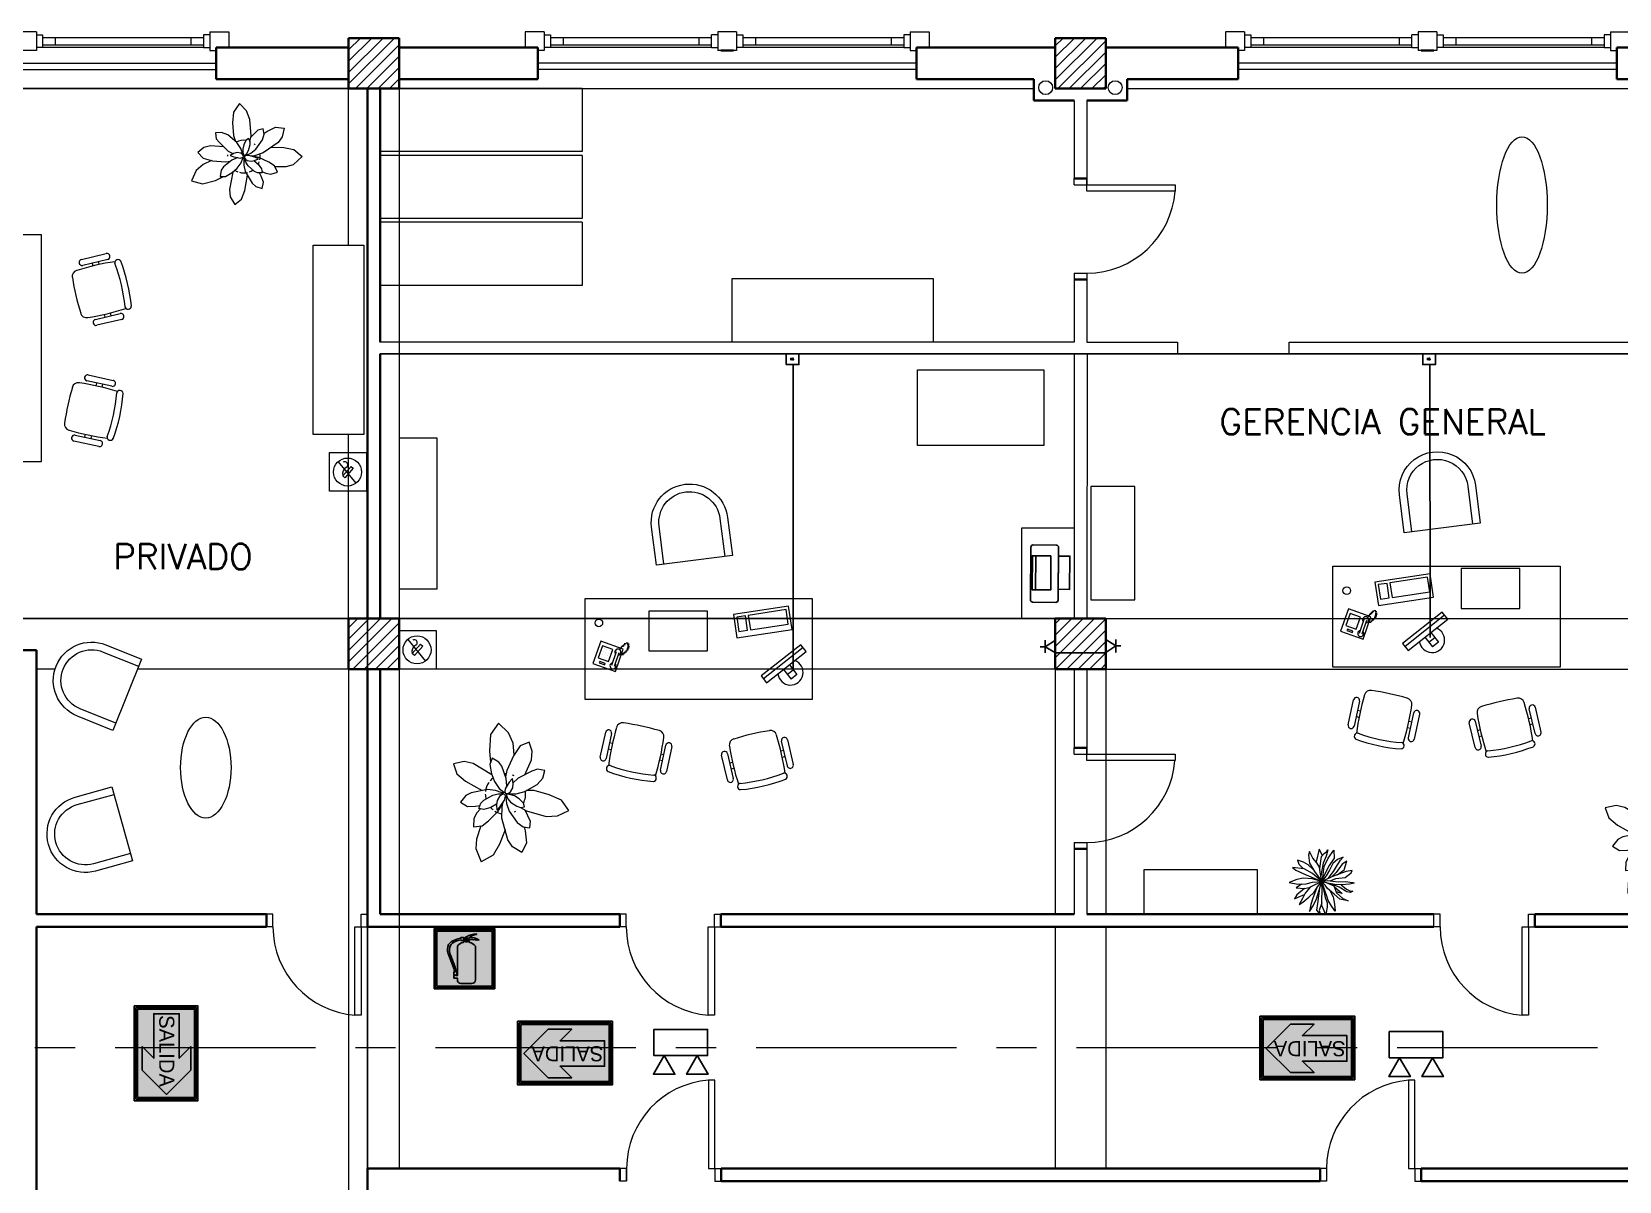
# Model space of a CAD drawing. Extents: x 1009 to 1343, y -172900 to 201.
# Drawn here: x 1323.75 to 1336.33, y 132.8 to 141.9 of the extents above; entities that cross this region are included whole.
import ezdxf

# ---------------------------------------------------------------- set-up
doc = ezdxf.new("R2010")
doc.units = 0
doc.header["$LTSCALE"] = 0.5
doc.linetypes.add('CENTER', pattern=[50.8, 31.75, -6.35, 6.35, -6.35])
doc.linetypes.add('TRAZOS2', pattern=[0.375, 0.25, -0.125])
doc.layers.get('0').update_dxf_attribs({"linetype": 'CONTINUOUS'})
for name, color, linetype in [('BRIGADAS', 8, 'TRAZOS2'), ('Cableado', 100, 'CONTINUOUS'), ('Electricidad', 50, 'CONTINUOUS'), ('GCI-LUZ DE EMERG.LUZ ESTROBOSCOPICA', 12, 'CONTINUOUS'), ('MARCO_FONDO_NEGRO', 7, 'CONTINUOUS'), ('SEÑAL_FONDO_FIGURAS', 254, 'CONTINUOUS'), ('SEÑAL_FONDO_NEGRO', 7, 'CONTINUOUS'), ('SEÑAL_FONDO_ROJO', 242, 'CONTINUOUS'), ('SEÑAL_FONDO_VERDE', 86, 'CONTINUOUS')]:
    doc.layers.add(name, color=color, linetype=linetype)
for name, color, linetype, lineweight in [('Carpintería', 55, 'CONTINUOUS', 20), ('Detalles .05', 243, 'CONTINUOUS', 5), ('Detalles 01', 8, 'CONTINUOUS', 9), ('Equipamiento fijo', 31, 'CONTINUOUS', 13), ('Equipamiento movil', 33, 'CONTINUOUS', 9), ('EQUIPO DE EMERGENCIA', 200, 'CONTINUOUS', 30), ('Muros corte', 7, 'CONTINUOUS', 40), ('Punta 02', 11, 'CONTINUOUS', 20), ('Sist. contra incendio', 1, 'CONTINUOUS', 18), ('Tratamiento pisos', 251, 'CONTINUOUS', 9), ('Vidrios', 147, 'CONTINUOUS', 13)]:
    doc.layers.add(name, color=color, linetype=linetype, lineweight=lineweight)
doc.styles.add('franklin gothic medium', font='framd.ttf')
doc.styles.add('Texto 2 mm', font='simplex.shx', dxfattribs={"height": 0.2})
doc.styles.add('Texto 5 mm', font='simplex.shx', dxfattribs={"height": 0.5})
pattern_1 = [(45, (95.013894, 13.64954), (-0.0449012806, 0.0449012806), [])]

# ---------------------------------------------------------------- blocks, each defined once
blk = doc.blocks.new('Silla 1')
at = {"layer": 'Equipamiento movil'}
for p, q in [((-0.113, 0.266), (0.03, 0.409)), ((0.064, 0.375), (-0.079, 0.232)), ((-0.025, 0.286), (-0.009, 0.269)), ((0.01, 0.321), (0.027, 0.305)), ((0.232, -0.079), (0.375, 0.064)), ((0.409, 0.03), (0.266, -0.113)), ((0.305, 0.027), (0.321, 0.01)), ((0.269, -0.009), (0.286, -0.025))]:
    blk.add_line(p, q, dxfattribs=at)
for centre, radius, start, end in [((1.406, -1.127), 1.988, 130.2245, 139.1817), ((0.047, 0.392), 0.0242, 315, 135), ((0.147, 0.396), 0.0255, 61.3631, 224.3749), ((-0.654, -0.654), 1.296, 37.1584, 52.8416), ((-0.651, -0.651), 1.342, 37.131, 52.869), ((-0.096, 0.249), 0.0242, 135, 315), ((-0.061, 0.139), 0.0505, 139.1817, 220.8183), ((0.396, 0.147), 0.0255, 225.6251, 28.6369), ((1.406, 1.406), 1.988, 220.8183, 229.1817), ((-1.127, 1.406), 1.988, 310.8183, 319.7755), ((0.392, 0.047), 0.0242, 315, 135), ((0.139, -0.061), 0.0505, 229.1817, 310.8183), ((0.249, -0.096), 0.0242, 135, 315)]:
    blk.add_arc(centre, radius, start, end, dxfattribs=at)
blk = doc.blocks.new('Plant1')
for p, q in [((2.94, 14.02), (1.24, 11.02)), ((5.75, 15.65), (2.94, 14.02)), ((6.8, 12.64), (5.75, 15.65)), ((6.67, 9.74), (6.8, 12.64)), ((-4.94, 10.5), (-5.47, 8.7)), ((-5.47, 8.7), (-5.1, 7.19)), ((-3.11, 9.8), (-4.94, 10.5)), ((-1.65, 8.27), (-3.11, 9.8)), ((-0.15, 4.91), (-1.65, 8.27)), ((1.24, 11.02), (-0.18, 7.33)), ((4.8, 4.93), (6.67, 9.74)), ((-10.15, 7.82), (-12.56, 7.25)), ((-12.56, 7.25), (-11.81, 4.91)), ((-11.81, 4.91), (-9.42, 2.94)), ((-8.01, 7.41), (-10.15, 7.82)), ((-4.41, 5.37), (-8.01, 7.41)), ((-5.1, 7.19), (-3.73, 3.58)), ((-0.18, 7.33), (-0.36, 5.38)), ((0.25, 2.69), (-0.15, 4.91)), ((2.74, 4.3), (1.6, 3.31)), ((3.75, 4.5), (2.74, 4.3)), ((3.75, 3.45), (4.8, 4.93)), ((3.75, 3.44), (3.75, 4.5)), ((7.53, 5.66), (4.58, 4.62)), ((9.19, 5.31), (7.53, 5.66)), ((8.7, 3.64), (9.19, 5.31)), ((8.78, 3.92), (9.84, 4.12)), ((9.84, 4.12), (12.89, 4.12)), ((12.89, 4.12), (15.19, 2.69)), ((-15.39, 2.27), (-18.09, -0.04)), ((-12.63, 3.17), (-15.39, 2.27)), ((-9.66, 3.14), (-12.63, 3.17)), ((-9.42, 2.94), (-5.88, 0.9)), ((-3.93, 0.56), (-7.13, -0.21)), ((-5.88, 0.9), (-4.34, 0.46)), ((-2.06, 0.5), (-3.93, 0.56)), ((-2.48, 2.2), (-3.75, 2.12)), ((-3.75, 2.12), (-2.91, 1.21)), ((-3.73, 3.58), (-2.59, 2.19)), ((-2.91, 1.21), (-1.29, 0)), ((-1.34, 2), (-2.48, 2.2)), ((-1.9, 0.46), (-2.06, 0.5)), ((-0.39, 1.34), (-1.34, 2)), ((-0.56, -0.12), (-0.19, 0)), ((-0.12, 0.81), (-0.39, 1.34)), ((-0.19, 0), (-0.12, 0.06)), ((-0.06, 0.25), (-0.12, 0.81)), ((-0.12, 0.06), (-0.06, 0.25)), ((-0.11, 0.67), (0.06, 0.81)), ((0.06, 0.81), (0.25, 2.69)), ((0.31, 1.31), (0.12, 0.38)), ((0.12, 0.38), (0.19, 0.25)), ((0.19, 0.25), (0.38, 0.19)), ((0.73, 2.26), (0.31, 1.31)), ((0.38, 0.19), (1.25, 0.44)), ((0.47, 0.22), (0.69, 0)), ((0.69, 0), (2.44, 0)), ((1.6, 3.31), (0.73, 2.26)), ((1.25, 0.44), (2.18, 1.1)), ((2.18, 1.1), (3.4, 2.61)), ((2.44, 0), (4.43, 0.51)), ((3.4, 2.61), (3.75, 3.44)), ((4.43, 0.51), (7.5, 2.24)), ((7.5, 2.24), (8.7, 3.64)), ((13.53, 0.5), (11.66, -0.54)), ((15.19, 2.69), (13.53, 0.5)), ((-18.09, -0.04), (-15.37, -2.32)), ((-15.37, -2.32), (-11.22, -3.04)), ((-11.22, -3.04), (-8.38, -3)), ((-8.2, -0.91), (-9.38, -2.5)), ((-9.38, -2.5), (-7.87, -3.25)), ((-5.18, -2.97), (-8.45, -7.47)), ((-7.13, -0.21), (-8.2, -0.91)), ((-7.87, -3.25), (-5.44, -3.05)), ((-5.44, -3.05), (-3.38, -2.45)), ((-3.38, -2.45), (-1.56, -1.44)), ((-1.56, -1.44), (-0.5, -0.38)), ((-1.12, -2.44), (-1.55, -4.42)), ((-1.29, 0), (-0.56, -0.12)), ((-0.38, -0.81), (-1.12, -2.44)), ((-0.31, -0.5), (-0.59, -0.46)), ((-0.5, -0.38), (-0.5, -0.12)), ((0.06, -0.62), (-0.38, -0.81)), ((-0.26, -0.76), (-0.31, -0.5)), ((-0.19, -1.81), (-0.07, -0.68)), ((0.01, -3.25), (-0.19, -1.81)), ((0.12, -0.12), (0, -0.44)), ((0, -0.44), (0.12, -1)), ((1.03, -5.66), (0.01, -3.25)), ((0.56, -0.06), (0.12, -0.12)), ((0.12, -1), (0.45, -1.59)), ((0.45, -1.59), (1.43, -2.3)), ((1.53, -0.38), (0.56, -0.06)), ((1.43, -2.3), (2.56, -2.56)), ((3.06, -1.61), (1.53, -0.38)), ((3.19, -1.19), (2.01, -0.77)), ((2.38, -1), (2.23, -0.95)), ((2.32, -2.51), (3.05, -4.05)), ((4.2, -2.28), (2.38, -1)), ((2.56, -2.56), (3.88, -2.56)), ((3.88, -2.56), (3.06, -1.61)), ((6, -1.48), (3.19, -1.19)), ((6.42, -4.94), (4.2, -2.28)), ((11.66, -0.54), (6, -1.48)), ((9.02, -0.98), (12.56, -2.76)), ((12.56, -2.76), (15.17, -4.6)), ((-8.45, -7.47), (-9.18, -9.67)), ((-4.21, -9.77), (-1.41, -5.8)), ((-1.55, -4.42), (-1.12, -8.67)), ((1.72, -6.45), (1.03, -5.66)), ((3.06, -7.12), (1.72, -6.45)), ((2.25, -9.87), (2.39, -7.87)), ((2.39, -7.87), (2.32, -6.75)), ((3.05, -4.05), (3.43, -5.82)), ((3.43, -5.82), (3.06, -7.12)), ((3.19, -6.68), (4.04, -7.69)), ((4.04, -7.69), (5.41, -8.56)), ((7.5, -6.71), (6.42, -4.94)), ((7.5, -8.88), (7.5, -6.71)), ((7.5, -6.98), (10.72, -8.45)), ((13.06, -8.78), (16.61, -7.77)), ((15.17, -4.6), (16.61, -7.77)), ((-9.18, -9.67), (-8.88, -12.44)), ((-8.88, -12.44), (-6.25, -11.82)), ((-6.25, -11.82), (-4.21, -9.77)), ((-1.12, -8.67), (-0.57, -10.07)), ((-0.57, -10.07), (1, -11.56)), ((1, -11.56), (2.25, -9.87)), ((5.41, -8.56), (7.5, -8.88)), ((10.72, -8.45), (13.06, -8.78))]:
    blk.add_line(p, q)
for start, end in [(57.1582, 93.2041), (172.4345, 176.9296), (149.2581, 153.7532), (21.2653, 25.7604), (212.1423, 223.5771), (229.8179, 257.6637), (306.6551, 316.418), (323.0282, 344.4965), (265.2848, 278.7499)]:
    blk.add_arc((0, 0), 5.12, start, end)
blk = doc.blocks.new('Silla 2')
for p, q in [((15, 15), (0, 15)), ((0, 15), (0, -15)), ((15, 12), (0, 12)), ((0, -12), (15, -12)), ((0, -15), (15, -15))]:
    blk.add_line(p, q)
for radius in [15, 12]:
    blk.add_arc((15, 0), radius, 270, 90)
blk = doc.blocks.new('Treei')
for p, q in [((0.22, 5.68), (0.34, 5.97)), ((0.34, 5.97), (0.52, 5.11)), ((-3.94, 3.46), (-4.45, 3.93)), ((-4.45, 3.93), (-4.03, 2.89)), ((-3.05, 2.89), (-3.94, 3.46)), ((-2.15, 4.1), (-3.71, 4.62)), ((-3.71, 4.62), (-3.16, 3.73)), ((-3.16, 3.73), (-1.67, 2.62)), ((-1.21, 2.79), (-2.15, 4.1)), ((-1.6, 5.41), (-2.01, 5.58)), ((-2.01, 5.58), (-1.8, 4.47)), ((-1.8, 4.47), (-1.02, 2.25)), ((-0.75, 4.27), (-1.6, 5.41)), ((-0.56, 2.57), (-0.75, 4.27)), ((-0.17, 1), (0.06, 3.09)), ((0.01, 4.32), (0.22, 5.68)), ((0.06, 3.09), (0.01, 4.32)), ((1.05, 3.19), (0.44, 1.74)), ((0.52, 5.11), (0.61, 3.71)), ((0.61, 3.71), (0.57, 2.38)), ((0.61, 3.58), (1.42, 4.57)), ((0.96, 2.25), (2.2, 3.73)), ((1.92, 4.62), (1.05, 3.19)), ((1.42, 4.57), (1.81, 5.28)), ((1.81, 5.28), (1.78, 5.7)), ((1.78, 5.7), (2.06, 5.28)), ((2.06, 5.28), (1.92, 4.62)), ((2.2, 3.73), (1.92, 2.62)), ((2.11, 2.72), (3.12, 3.85)), ((3.3, 3.31), (2.36, 2.28)), ((3.12, 3.85), (3.58, 4.84)), ((3.58, 4.84), (3.3, 3.31)), ((-4.76, 0.09), (-5.92, -0.48)), ((-5.51, 0.92), (-5.8, 1.09)), ((-5.8, 1.09), (-4.68, 0.77)), ((-5.76, 2.23), (-4.31, 2.25)), ((-4.26, 1.14), (-5.76, 2.23)), ((-5.12, 0.4), (-5.51, 0.92)), ((-4.61, -0.04), (-5.12, 0.4)), ((-4.68, 0.77), (-3.34, 0.26)), ((-4.31, 2.25), (-2.93, 1.32)), ((-2.77, 0.45), (-4.26, 1.14)), ((-4.03, 2.89), (-3.28, 2.03)), ((-3.34, 0.26), (-1.78, -0.09)), ((-3.28, 2.03), (-2.08, 1.39)), ((-1.83, 2.15), (-3.05, 2.89)), ((-2.93, 1.32), (-0.51, 0.11)), ((-0.77, 0.18), (-2.77, 0.45)), ((-2.08, 1.39), (-1.04, 0.82)), ((-0.51, 1.14), (-1.83, 2.15)), ((-1.67, 2.62), (-0.88, 1.91)), ((-1.04, 0.82), (0.03, -0.03)), ((-1.02, 2.25), (0.03, -0.03)), ((0.03, -0.03), (-0.77, 0.18)), ((-0.11, 1.56), (-0.56, 2.57)), ((0.03, -0.03), (-0.17, 1)), ((0.03, -0.03), (0.2, 0.77)), ((2.04, 0.65), (0.03, -0.03)), ((0.7, 0.63), (0.03, -0.03)), ((0.03, -0.03), (2.96, 0.63)), ((1.85, 0.03), (0.03, -0.03)), ((0.2, 0.77), (0.8, 2.18)), ((0.57, 2.38), (0.31, 1.05)), ((1.28, 1.02), (0.7, 0.63)), ((0.8, 2.18), (2.11, 2.72)), ((1.99, 1.81), (1.28, 1.02)), ((1.69, 1.48), (2.82, 2.08)), ((3.28, 0.01), (1.85, 0.03)), ((2.36, 2.28), (1.99, 1.81)), ((2.73, 0.9), (2.04, 0.65)), ((3.51, 1.17), (2.73, 0.9)), ((2.82, 2.08), (4.22, 2.33)), ((2.96, 0.63), (3.97, 1)), ((4.41, -0.01), (3.28, 0.01)), ((4.64, 1.81), (3.51, 1.17)), ((3.97, 1), (4.77, 0.95)), ((4.22, 2.33), (5.46, 2.47)), ((5.39, 0.4), (4.41, -0.01)), ((5.46, 2.47), (4.64, 1.81)), ((4.77, 0.95), (5.72, 0.8)), ((6.02, 0.65), (5.39, 0.4)), ((5.72, 0.8), (6.02, 0.65)), ((-5.92, -0.48), (-3.64, -1.03)), ((-4.26, -1.67), (-5.51, -2.28)), ((-5.51, -2.28), (-4.86, -2.48)), ((-4.86, -2.48), (-3.37, -2.31)), ((-2.36, -0.36), (-4.61, -0.04)), ((-3.44, -0.9), (-4.26, -1.67)), ((-3.05, -2.53), (-3.55, -3.37)), ((-2.65, -0.43), (-3.44, -0.9)), ((-3.37, -2.31), (-1.83, -1.37)), ((-2.28, -1.64), (-3.05, -2.53)), ((-1.34, -0.24), (-2.65, -0.43)), ((-1.46, -1.72), (-2.33, -3.24)), ((-1.83, -1.37), (0.03, -0.03)), ((-1.78, -0.09), (-0.95, -0.18)), ((0.03, -0.03), (-1.46, -1.72)), ((-1.39, -3.32), (0.03, -0.03)), ((0.03, -0.03), (-1.34, -0.24)), ((-0.47, -1.76), (-0.63, -3.46)), ((0.03, -0.03), (-0.47, -1.76)), ((0.11, -1.72), (0.03, -0.03)), ((0.03, -0.03), (1.07, -2.16)), ((1, -0.83), (0.03, -0.03)), ((3.21, -0.98), (0.03, -0.03)), ((0.45, -2.92), (0.11, -1.72)), ((0.5, -4.43), (0.45, -2.92)), ((1.97, -1.44), (1, -0.83)), ((1.3, -3.19), (1.03, -2.11)), ((1.07, -2.16), (2.15, -3.07)), ((4.06, -0.75), (1.24, -0.39)), ((1.31, -1.02), (3.1, -1.64)), ((2.93, -2.41), (1.97, -1.44)), ((3.85, -3.54), (2.93, -2.41)), ((3.1, -1.64), (4.24, -2.04)), ((4.47, -1.62), (3.21, -0.98)), ((3.92, 0), (5.37, -0.51)), ((5.3, -0.93), (4.06, -0.75)), ((4.24, -2.04), (5.56, -2.28)), ((5.56, -2.28), (4.47, -1.62)), ((6.02, -0.34), (5.3, -0.93)), ((5.37, -0.51), (6.02, -0.34)), ((-3.55, -3.37), (-3.92, -4.48)), ((-3.92, -4.48), (-3.16, -4.25)), ((-3.16, -4.25), (-2.38, -3.46)), ((-2.33, -3.24), (-2.56, -5.44)), ((-2.56, -5.44), (-2.06, -4.77)), ((-2.06, -4.77), (-1.39, -3.32)), ((-0.63, -3.46), (-0.35, -4.6)), ((-0.35, -4.6), (0.2, -6.03)), ((0.2, -6.03), (0.5, -4.43)), ((0.5, -3.74), (1.19, -4.72)), ((1.19, -4.72), (1.28, -3.19)), ((1.28, -3.19), (2.47, -4.62)), ((2.15, -3.07), (3.12, -3.59)), ((2.93, -4.4), (2.43, -3.22)), ((2.47, -4.62), (3.23, -5.02)), ((3.23, -5.02), (2.93, -4.4)), ((3.12, -3.59), (4.27, -4.18)), ((4.27, -4.18), (3.85, -3.54))]:
    blk.add_line(p, q)
blk = doc.blocks.new('TELEFONO')
at = {"layer": 'Detalles .05'}
for p, q in [((0.139, 0.134), (-0.098, 0.134)), ((-0.098, 0.134), (-0.098, -0.099)), ((-0.071, 0.089), (-0.071, -0.055)), ((-0.043, 0.089), (-0.043, -0.055)), ((0.108, 0.063), (0, 0.063)), ((0, 0.063), (0, -0.063)), ((0.081, 0.108), (0.023, 0.108)), ((0.023, 0.108), (0.023, 0.094)), ((0.023, 0.094), (0.081, 0.094)), ((0.027, 0.041), (0.027, 0.041)), ((0.027, 0.014), (0.027, 0.014)), ((0.054, 0.041), (0.054, 0.041)), ((0.054, 0.014), (0.054, 0.014)), ((0.081, 0.094), (0.081, 0.108)), ((0.081, 0.041), (0.081, 0.041)), ((0.081, 0.014), (0.081, 0.014)), ((0.108, -0.063), (0.108, 0.063)), ((0.139, -0.099), (0.139, 0.134)), ((-0.129, -0.104), (-0.147, -0.11)), ((-0.129, -0.116), (-0.147, -0.121)), ((-0.129, -0.127), (-0.147, -0.133)), ((-0.129, -0.139), (-0.147, -0.145)), ((-0.124, -0.093), (-0.141, -0.098)), ((-0.124, -0.15), (-0.141, -0.156)), ((-0.118, -0.081), (-0.135, -0.087)), ((-0.112, -0.07), (-0.129, -0.075)), ((-0.106, -0.058), (-0.124, -0.064)), ((-0.101, -0.047), (-0.118, -0.052)), ((-0.089, -0.156), (-0.106, -0.162)), ((-0.083, -0.145), (-0.101, -0.15)), ((-0.098, -0.099), (0.139, -0.099)), ((-0.078, -0.133), (-0.095, -0.139)), ((-0.072, -0.121), (-0.089, -0.127)), ((-0.067, -0.083), (-0.078, -0.116)), ((0, -0.063), (0.108, -0.063)), ((0.027, -0.013), (0.027, -0.013)), ((0.027, -0.04), (0.027, -0.04)), ((0.054, -0.013), (0.054, -0.013)), ((0.054, -0.04), (0.054, -0.04)), ((0.081, -0.013), (0.081, -0.013)), ((0.081, -0.04), (0.081, -0.04)), ((-0.118, -0.162), (-0.135, -0.168)), ((-0.104, -0.17), (-0.122, -0.176))]:
    blk.add_line(p, q, dxfattribs=at)
for centre, start, end in [((-0.057, 0.089), 298.4915, 241.5085), ((-0.057, -0.055), 118.4915, 61.5085)]:
    blk.add_arc(centre, 0.0302, start, end, dxfattribs=at)
blk = doc.blocks.new('RECTANG')
for p, q in [((1, 1), (0, 1)), ((0, 1), (0, 0)), ((1, 0), (1, 1)), ((0, 0), (1, 0))]:
    blk.add_line(p, q)
blk = doc.blocks.new('KEYBOARD', base_point=(60, 294))
for p, xscale, yscale, zscale in [((60, 294), 19, 8, 19), ((61, 295), 13, 5, 13), ((75, 295), 3, 5, 3)]:
    blk.add_blockref('RECTANG', p, dxfattribs=dict(xscale=xscale, yscale=yscale, zscale=zscale))
blk = doc.blocks.new('A$C4F586106')
at = {"layer": 'SEÑAL_FONDO_FIGURAS'}
h = blk.add_hatch(color=256, dxfattribs=at)
h.paths.add_polyline_path([(1.092, 0.238), (0.029, 0.238), (0.029, 1.85), (1.092, 1.85)])
h.paths.add_polyline_path([(1.063, 1.821), (0.058, 1.821), (0.058, 0.267), (1.063, 0.267)], flags=16)
h.paths.add_polyline_path([(0.807, 1.55), (0.807, 0.438), (0.287, 0.438), (0.287, 1.55)], flags=8)
blk.add_hatch(color=256, dxfattribs=at).paths.add_polyline_path([(0.553, 1.768), (0.126, 1.339), (0.126, 0.925), (0.327, 1.132), (0.327, 0.349), (0.553, 0.349), (0.778, 0.349), (0.778, 1.132), (0.979, 0.925), (0.979, 1.339)])
at = {"layer": 'SEÑAL_FONDO_VERDE'}
h = blk.add_hatch(color=256, dxfattribs=at)
h.paths.add_polyline_path([(0.058, 0.267), (0.058, 1.821), (1.063, 1.821), (1.063, 0.267)])
h.paths.add_polyline_path([(0.327, 0.349), (0.553, 0.349), (0.778, 0.349), (0.778, 1.132), (0.979, 0.925), (0.979, 1.339), (0.553, 1.768), (0.126, 1.339), (0.126, 0.925), (0.327, 1.132)], flags=16)
at = {"layer": 'MARCO_FONDO_NEGRO'}
blk.add_lwpolyline([(1.121, 1.879), (1.121, 0.209), (0, 0.209), (0, 1.879)], close=True, dxfattribs=at)
at = {"layer": 'SEÑAL_FONDO_FIGURAS'}
blk.add_lwpolyline([(1.092, 1.85), (0.029, 1.85), (0.029, 0.238), (1.092, 0.238)], close=True, dxfattribs=at)
at = {"layer": 'SEÑAL_FONDO_NEGRO'}
blk.add_lwpolyline([(1.063, 1.821), (1.063, 0.267), (0.058, 0.267), (0.058, 1.821)], close=True, dxfattribs=at)
at = {"layer": 'SEÑAL_FONDO_VERDE'}
for points in [[(1.063, 1.821), (1.063, 0.267), (0.058, 0.267), (0.058, 1.821)], [(0.553, 0.349), (0.778, 0.349), (0.778, 1.132), (0.979, 0.925), (0.979, 1.339), (0.553, 1.768), (0.126, 1.339), (0.126, 0.925), (0.327, 1.132), (0.327, 0.349)], [(0.553, 0.349), (0.778, 0.349), (0.778, 1.132), (0.979, 0.925), (0.979, 1.339), (0.553, 1.768), (0.126, 1.339), (0.126, 0.925), (0.327, 1.132), (0.327, 0.349)]]:
    blk.add_lwpolyline(points, close=True, dxfattribs=at)
at = {"layer": 'SEÑAL_FONDO_VERDE', "style": 'franklin gothic medium'}
blk.add_text('SALIDA', height=0.2658, rotation=90, dxfattribs=at).set_placement((0.681, 0.372))
blk = doc.blocks.new('A$C04752EFD')
at = {"layer": 'GCI-LUZ DE EMERG.LUZ ESTROBOSCOPICA', "color": 1}
blk.add_lwpolyline([(-0.177, -0.173), (-0.177, 0), (0.177, 0), (0.177, -0.173)], close=True, dxfattribs=at)
at = {"layer": 'GCI-LUZ DE EMERG.LUZ ESTROBOSCOPICA'}
for points in [[(0.177, -0.173), (-0.177, -0.173), (-0.177, 0), (0.177, 0)], [(-0.109, -0.173), (-0.038, -0.297), (-0.18, -0.297)], [(0.109, -0.173), (0.038, -0.297), (0.18, -0.297)]]:
    blk.add_lwpolyline(points, close=True, dxfattribs=at)
blk = doc.blocks.new('A$C6C4A3897')
at = {"layer": 'SEÑAL_FONDO_FIGURAS'}
h = blk.add_hatch(color=256, dxfattribs=at)
h.paths.add_polyline_path([(2.147, -0.043), (0.043, -0.043), (0.043, -2.139), (2.147, -2.139)])
h.paths.add_polyline_path([(2.093, -2.085), (0.097, -2.085), (0.097, -0.097), (2.093, -0.097)], flags=16)
h.paths.add_polyline_path([(1.494, -1.856, -0.414214), (1.364, -1.986), (0.969, -1.986, -0.414214), (0.839, -1.856), (0.839, -1.789), (0.708, -1.789), (0.708, -1.699), (0.74, -1.699), (0.74, -1.664), (0.711, -1.664), (0.711, -1.576), (0.743, -1.576, 0.083884), (0.693, -1.404), (0.5, -0.898, -0.214308), (0.523, -0.578, -0.167733), (0.738, -0.417, -0.097156), (0.97, -0.351), (0.97, -0.321), (1.058, -0.321), (1.058, -0.351), (1.087, -0.351, -0.303754), (1.167, -0.298, -0.115313), (1.528, -0.185), (1.53, -0.211, 0.177163), (1.266, -0.329, -0.189272), (1.622, -0.41), (1.592, -0.419, 0.309273), (1.561, -0.409), (1.517, -0.422, 0.291679), (1.46, -0.396), (1.418, -0.408, 0.202341), (1.342, -0.393), (1.3, -0.404, 0.390383), (1.254, -0.384, -0.914616), (1.082, -0.399), (1.058, -0.399), (1.058, -0.429), (0.97, -0.429), (0.97, -0.404, 0.074097), (0.777, -0.461, 0.17086), (0.577, -0.631, 0.207162), (0.599, -0.983), (0.763, -1.4, -0.083589), (0.794, -1.576), (0.817, -1.576), (0.817, -1.664), (0.792, -1.664), (0.792, -1.699), (0.839, -1.699), (0.839, -0.631, -0.204768), (1.051, -0.505, 0.117351), (1.082, -0.431, 0.582578), (1.251, -0.433, 0.113638), (1.282, -0.505, -0.204768), (1.494, -0.631)], flags=0)
h.paths.add_polyline_path([(1.184, -0.438), (1.167, -0.358), (1.151, -0.438, -6.735071)], flags=0)
at = {"layer": 'SEÑAL_FONDO_ROJO'}
h = blk.add_hatch(color=256, dxfattribs=at)
h.paths.add_polyline_path([(2.093, -0.097), (0.097, -0.097), (0.097, -2.085), (2.093, -2.085)])
h.paths.add_polyline_path([(1.494, -1.856, -0.414214), (1.364, -1.986), (0.969, -1.986, -0.414214), (0.839, -1.856), (0.839, -1.789), (0.708, -1.789), (0.708, -1.699), (0.74, -1.699), (0.74, -1.664), (0.711, -1.664), (0.711, -1.576), (0.743, -1.576, 0.083884), (0.693, -1.404), (0.5, -0.898, -0.214308), (0.523, -0.578, -0.167733), (0.738, -0.417, -0.097156), (0.97, -0.351), (0.97, -0.321), (1.058, -0.321), (1.058, -0.351), (1.087, -0.351, -0.303754), (1.167, -0.298, -0.115313), (1.528, -0.185), (1.53, -0.211, 0.177163), (1.266, -0.329, -0.189272), (1.622, -0.41), (1.592, -0.419, 0.309273), (1.561, -0.409), (1.517, -0.422, 0.291679), (1.46, -0.396), (1.418, -0.408, 0.202341), (1.342, -0.393), (1.3, -0.404, 0.390383), (1.254, -0.384, -0.914616), (1.082, -0.399), (1.058, -0.399), (1.058, -0.429), (0.97, -0.429), (0.97, -0.404, 0.074097), (0.777, -0.461, 0.17086), (0.577, -0.631, 0.207162), (0.599, -0.983), (0.763, -1.4, -0.083589), (0.794, -1.576), (0.817, -1.576), (0.817, -1.664), (0.792, -1.664), (0.792, -1.699), (0.839, -1.699), (0.839, -0.631, -0.204768), (1.051, -0.505, 0.117351), (1.082, -0.431, 0.582578), (1.251, -0.433, 0.113638), (1.282, -0.505, -0.204768), (1.494, -0.631)], flags=16)
h.paths.add_polyline_path([(1.184, -0.438), (1.167, -0.358), (1.151, -0.438, -6.735071)], flags=0)
at = {"layer": 'MARCO_FONDO_NEGRO'}
for p, q in [((2.191, 0), (0, 0)), ((0, 0), (0, -2.182)), ((2.191, -2.182), (2.191, 0)), ((0, -2.182), (2.191, -2.182))]:
    blk.add_line(p, q, dxfattribs=at)
at = {"layer": 'SEÑAL_FONDO_FIGURAS'}
for points in [[(0.043, -2.139), (2.147, -2.139), (2.147, -0.043), (0.043, -0.043)], [(0.097, -2.085), (0.097, -0.097), (2.093, -0.097), (2.093, -2.085)]]:
    blk.add_lwpolyline(points, close=True, dxfattribs=at)
for points in [[(1.082, -0.431, -0.117351), (1.051, -0.505, 0.204768), (0.839, -0.631), (0.839, -1.699), (0.792, -1.699), (0.792, -1.664), (0.817, -1.664), (0.817, -1.576), (0.794, -1.576, 0.083589), (0.763, -1.4), (0.599, -0.983, -0.207162), (0.577, -0.631, -0.17086), (0.777, -0.461, -0.074097), (0.97, -0.404), (0.97, -0.429), (1.058, -0.429), (1.058, -0.399), (1.082, -0.399, 0.914616), (1.254, -0.384, -0.390383), (1.3, -0.404), (1.342, -0.393, -0.202341), (1.418, -0.408), (1.46, -0.396, -0.291679), (1.517, -0.422), (1.561, -0.409, -0.309273), (1.592, -0.419), (1.622, -0.41, 0.189272), (1.266, -0.329, -0.177163), (1.53, -0.211), (1.528, -0.185, 0.115313), (1.167, -0.298, 0.303754), (1.087, -0.351), (1.058, -0.351), (1.058, -0.321), (0.97, -0.321), (0.97, -0.351, 0.097156), (0.738, -0.417, 0.167733), (0.523, -0.578, 0.214308), (0.5, -0.898), (0.693, -1.404, -0.083884), (0.743, -1.576), (0.711, -1.576), (0.711, -1.664), (0.74, -1.664), (0.74, -1.699), (0.708, -1.699), (0.708, -1.789), (0.839, -1.789), (0.839, -1.856, 0.414214), (0.969, -1.986), (1.364, -1.986, 0.414214), (1.494, -1.856), (1.494, -0.631, 0.204768), (1.282, -0.505, -0.113638), (1.251, -0.433, -0.582578)], [(1.167, -0.358), (1.184, -0.438, 6.735071), (1.151, -0.438)]]:
    blk.add_lwpolyline(points, format="xyb", close=True, dxfattribs=at)

msp = doc.modelspace()

# ---------------------------------------------------------------- hatches: boundary and pattern name
at = {"layer": 'Detalles 01'}
h = msp.add_hatch(dxfattribs=at)
h.set_pattern_fill('ANSI31,_O', color=256, scale=0.02)
h.set_pattern_definition(pattern_1)
h.paths.add_polyline_path([(1326.66, 141.855), (1326.26, 141.855), (1326.26, 141.455), (1326.66, 141.455)])
h = msp.add_hatch(dxfattribs=at)
h.set_pattern_fill('ANSI31,_O', color=256, scale=0.02)
h.set_pattern_definition(pattern_1)
h.paths.add_polyline_path([(1332.26, 141.855), (1331.86, 141.855), (1331.86, 141.455), (1332.26, 141.455)])
h = msp.add_hatch(dxfattribs=at)
h.set_pattern_fill('ANSI31,_O', color=256, scale=0.02)
h.set_pattern_definition(pattern_1)
h.paths.add_polyline_path([(1326.66, 137.255), (1326.26, 137.255), (1326.26, 136.855), (1326.66, 136.855)])
h = msp.add_hatch(dxfattribs=at)
h.set_pattern_fill('ANSI31,_O', color=256, scale=0.02)
h.set_pattern_definition(pattern_1)
h.paths.add_polyline_path([(1332.26, 137.255), (1331.86, 137.255), (1331.86, 136.855), (1332.26, 136.855)])

# ---------------------------------------------------------------- linework, layer by layer
at = {"layer": 'Cableado'}
for p, q in [((1326.51, 137.255), (1326.51, 139.352)), ((1326.51, 139.352), (1335.703, 139.352)), ((1335.703, 139.352), (1337.624, 139.352)), ((1329.784, 136.849), (1329.784, 139.268)), ((1334.831, 137.106), (1334.828, 139.268)), ((1321.16, 137.255), (1326.51, 137.255))]:
    msp.add_line(p, q, dxfattribs=at)
for points in [[(1329.728, 139.352), (1329.828, 139.352), (1329.828, 139.268), (1329.728, 139.268)], [(1334.773, 139.352), (1334.873, 139.352), (1334.873, 139.268), (1334.773, 139.268)], [(1331.707, 137.753), (1331.704, 137.483), (1331.676, 137.483), (1331.679, 137.753)], [(1331.826, 137.752), (1331.824, 137.482), (1331.704, 137.483), (1331.707, 137.753)], [(1331.885, 137.75), (1331.883, 137.487), (1331.974, 137.486), (1331.976, 137.75)]]:
    msp.add_lwpolyline(points, close=True, dxfattribs=at)
msp.add_lwpolyline([(1331.886, 137.818), (1331.882, 137.401, -0.414214), (1331.864, 137.383), (1331.681, 137.385, -0.414214), (1331.663, 137.403), (1331.667, 137.82, -0.414214), (1331.685, 137.838), (1331.868, 137.837, -0.414214)], format="xyb", close=True, dxfattribs=at)
at = {"layer": 'Carpintería'}
for p, q in [((1323.785, 141.905), (1323.635, 141.905)), ((1323.785, 141.905), (1323.785, 141.755)), ((1323.785, 141.88), (1323.835, 141.88)), ((1323.835, 141.88), (1323.835, 141.78)), ((1323.835, 141.86), (1325.11, 141.86)), ((1323.835, 141.8), (1325.11, 141.8)), ((1323.935, 141.86), (1323.935, 141.8)), ((1325.01, 141.86), (1325.01, 141.8)), ((1325.11, 141.88), (1325.11, 141.78)), ((1325.16, 141.88), (1325.11, 141.88)), ((1325.16, 141.905), (1325.16, 141.755)), ((1325.16, 141.905), (1325.31, 141.905)), ((1325.31, 141.905), (1325.31, 141.78)), ((1327.81, 141.905), (1327.66, 141.905)), ((1327.66, 141.905), (1327.66, 141.78)), ((1327.81, 141.905), (1327.81, 141.755)), ((1327.81, 141.88), (1327.86, 141.88)), ((1327.86, 141.88), (1327.86, 141.78)), ((1327.86, 141.86), (1329.135, 141.86)), ((1327.86, 141.8), (1329.135, 141.8)), ((1327.96, 141.86), (1327.96, 141.8)), ((1329.035, 141.86), (1329.035, 141.8)), ((1329.185, 141.88), (1329.135, 141.88)), ((1329.135, 141.78), (1329.135, 141.88)), ((1329.335, 141.905), (1329.185, 141.905)), ((1329.185, 141.905), (1329.185, 141.755)), ((1329.335, 141.905), (1329.335, 141.755)), ((1329.335, 141.88), (1329.385, 141.88)), ((1329.385, 141.88), (1329.385, 141.78)), ((1329.385, 141.86), (1330.66, 141.86)), ((1329.385, 141.8), (1330.66, 141.8)), ((1329.485, 141.86), (1329.485, 141.8)), ((1330.56, 141.86), (1330.56, 141.8)), ((1330.66, 141.88), (1330.66, 141.78)), ((1330.71, 141.88), (1330.66, 141.88)), ((1330.71, 141.905), (1330.71, 141.755)), ((1330.71, 141.905), (1330.86, 141.905)), ((1330.86, 141.905), (1330.86, 141.78)), ((1333.36, 141.905), (1333.21, 141.905)), ((1333.21, 141.905), (1333.21, 141.78)), ((1333.36, 141.905), (1333.36, 141.755)), ((1333.36, 141.88), (1333.41, 141.88)), ((1333.41, 141.88), (1333.41, 141.78)), ((1333.41, 141.86), (1334.685, 141.86)), ((1333.41, 141.8), (1334.685, 141.8)), ((1333.51, 141.86), (1333.51, 141.8)), ((1334.585, 141.86), (1334.585, 141.8)), ((1334.735, 141.88), (1334.685, 141.88)), ((1334.685, 141.78), (1334.685, 141.88)), ((1334.885, 141.905), (1334.735, 141.905)), ((1334.735, 141.905), (1334.735, 141.755)), ((1334.885, 141.905), (1334.885, 141.755)), ((1334.885, 141.88), (1334.935, 141.88)), ((1334.935, 141.88), (1334.935, 141.78)), ((1334.935, 141.86), (1336.21, 141.86)), ((1334.935, 141.8), (1336.21, 141.8)), ((1335.035, 141.86), (1335.035, 141.8)), ((1336.11, 141.86), (1336.11, 141.8)), ((1336.21, 141.88), (1336.21, 141.78)), ((1336.26, 141.88), (1336.21, 141.88)), ((1336.26, 141.905), (1336.26, 141.755)), ((1336.26, 141.905), (1336.41, 141.905)), ((1323.785, 141.755), (1323.635, 141.755)), ((1323.835, 141.78), (1323.785, 141.78)), ((1325.11, 141.78), (1325.16, 141.78)), ((1325.16, 141.755), (1325.21, 141.755)), ((1327.81, 141.755), (1327.76, 141.755)), ((1327.86, 141.78), (1327.81, 141.78)), ((1329.135, 141.78), (1329.185, 141.78)), ((1329.21, 141.755), (1329.185, 141.755)), ((1329.335, 141.755), (1329.31, 141.755)), ((1329.385, 141.78), (1329.335, 141.78)), ((1330.66, 141.78), (1330.71, 141.78)), ((1330.71, 141.755), (1330.76, 141.755)), ((1333.36, 141.755), (1333.31, 141.755)), ((1333.41, 141.78), (1333.36, 141.78)), ((1334.685, 141.78), (1334.735, 141.78)), ((1334.76, 141.755), (1334.735, 141.755)), ((1334.885, 141.755), (1334.86, 141.755)), ((1334.935, 141.78), (1334.885, 141.78)), ((1336.21, 141.78), (1336.26, 141.78)), ((1336.26, 141.755), (1336.31, 141.755)), ((1332.01, 140.692), (1332.01, 140.742)), ((1332.01, 140.692), (1332.11, 140.692)), ((1332.11, 140.692), (1332.11, 140.742)), ((1332.11, 140.692), (1332.81, 140.692)), ((1332.11, 140.642), (1332.11, 140.692)), ((1332.81, 140.692), (1332.81, 140.642)), ((1332.81, 140.642), (1332.11, 140.642)), ((1332.01, 139.992), (1332.11, 139.992)), ((1332.01, 139.992), (1332.01, 139.942)), ((1332.11, 139.992), (1332.11, 139.942)), ((1332.01, 136.18), (1332.01, 136.23)), ((1332.01, 136.18), (1332.11, 136.18)), ((1332.11, 136.18), (1332.11, 136.23)), ((1332.11, 136.18), (1332.81, 136.18)), ((1332.11, 136.13), (1332.11, 136.18)), ((1332.81, 136.13), (1332.11, 136.13)), ((1332.81, 136.18), (1332.81, 136.13)), ((1332.01, 135.48), (1332.11, 135.48)), ((1332.01, 135.48), (1332.01, 135.43)), ((1332.11, 135.48), (1332.11, 135.43)), ((1325.66, 134.913), (1325.61, 134.913)), ((1325.66, 134.813), (1325.66, 134.913)), ((1326.36, 134.813), (1326.36, 134.913)), ((1326.36, 134.913), (1326.41, 134.913)), ((1328.46, 134.913), (1328.41, 134.913)), ((1328.46, 134.813), (1328.46, 134.913)), ((1329.16, 134.813), (1329.16, 134.913)), ((1329.16, 134.913), (1329.21, 134.913)), ((1334.91, 134.913), (1334.86, 134.913)), ((1334.86, 134.813), (1334.86, 134.913)), ((1334.91, 134.813), (1334.91, 134.913)), ((1335.61, 134.813), (1335.61, 134.913)), ((1335.61, 134.913), (1335.66, 134.913)), ((1325.66, 134.813), (1325.61, 134.813)), ((1326.31, 134.113), (1326.31, 134.813)), ((1326.31, 134.813), (1326.36, 134.813)), ((1326.36, 134.813), (1326.41, 134.813)), ((1326.36, 134.813), (1326.36, 134.113)), ((1328.46, 134.813), (1328.41, 134.813)), ((1329.11, 134.113), (1329.11, 134.813)), ((1329.11, 134.813), (1329.16, 134.813)), ((1329.16, 134.813), (1329.21, 134.813)), ((1329.16, 134.813), (1329.16, 134.113)), ((1334.91, 134.813), (1334.86, 134.813)), ((1335.56, 134.113), (1335.56, 134.813)), ((1335.56, 134.813), (1335.61, 134.813)), ((1335.61, 134.813), (1335.66, 134.813)), ((1335.61, 134.813), (1335.61, 134.113)), ((1326.36, 134.113), (1326.31, 134.113)), ((1329.16, 134.113), (1329.11, 134.113)), ((1335.61, 134.113), (1335.56, 134.113)), ((1329.162, 133.598), (1329.112, 133.598)), ((1329.112, 133.598), (1329.112, 132.898)), ((1329.162, 132.898), (1329.162, 133.598)), ((1334.71, 133.596), (1334.66, 133.596)), ((1334.66, 133.596), (1334.66, 132.896)), ((1334.71, 132.896), (1334.71, 133.596)), ((1328.46, 132.896), (1328.41, 132.896)), ((1328.46, 132.896), (1328.46, 132.796)), ((1328.462, 132.898), (1328.462, 132.798)), ((1329.112, 132.898), (1329.162, 132.898)), ((1329.162, 132.898), (1329.162, 132.798)), ((1329.162, 132.898), (1329.212, 132.898)), ((1334.01, 132.896), (1333.96, 132.896)), ((1334.01, 132.896), (1334.01, 132.796)), ((1334.66, 132.896), (1334.71, 132.896)), ((1334.71, 132.896), (1334.71, 132.796)), ((1334.71, 132.896), (1334.76, 132.896)), ((1328.46, 132.796), (1328.41, 132.796)), ((1329.162, 132.798), (1329.212, 132.798)), ((1334.01, 132.796), (1333.96, 132.796)), ((1334.71, 132.796), (1334.76, 132.796))]:
    msp.add_line(p, q, dxfattribs=at)
at = {"layer": 'Detalles 01'}
for p, q in [((1325.11, 141.78), (1323.835, 141.78)), ((1329.135, 141.78), (1327.86, 141.78)), ((1330.66, 141.78), (1329.385, 141.78)), ((1334.685, 141.78), (1333.41, 141.78)), ((1336.21, 141.78), (1334.935, 141.78)), ((1322.21, 141.655), (1325.21, 141.655)), ((1322.21, 141.605), (1325.21, 141.605)), ((1329.21, 141.655), (1327.76, 141.655)), ((1329.31, 141.605), (1327.76, 141.605)), ((1330.76, 141.655), (1329.21, 141.655)), ((1330.76, 141.605), (1329.31, 141.605)), ((1334.76, 141.655), (1333.31, 141.655)), ((1334.86, 141.605), (1333.31, 141.605)), ((1336.31, 141.655), (1334.76, 141.655)), ((1336.31, 141.605), (1334.86, 141.605))]:
    msp.add_line(p, q, dxfattribs=at)
at = {"layer": 'Detalles 01', "linetype": 'CENTER', "ltscale": 0.1}
msp.add_line((1319.329, 133.855), (1338.861, 133.855), dxfattribs=at)
at = {"layer": 'Detalles 01'}
for centre in [(1331.784, 141.462), (1332.335, 141.462)]:
    msp.add_circle(centre, 0.055, dxfattribs=at)
for centre, start, end in [((1332.109, 140.695), 270.1171, 355.6407), ((1332.108, 136.184), 270.1171, 355.6407), ((1326.363, 134.814), 180.1171, 265.6407), ((1329.163, 134.814), 180.1171, 265.6407), ((1335.613, 134.814), 180.1171, 265.6407), ((1329.166, 132.896), 94.3593, 179.8829), ((1334.713, 132.895), 94.3593, 179.8829)]:
    msp.add_arc(centre, 0.703, start, end, dxfattribs=at)
at = {"layer": 'Electricidad'}
for p, q in [((1321.964, 141.455), (1326.41, 141.455)), ((1326.41, 141.455), (1326.41, 137.255)), ((1326.41, 137.416), (1326.41, 130.455)), ((1326.41, 137.255), (1332.26, 137.255)), ((1332.26, 137.255), (1332.26, 137.083)), ((1331.781, 137.031), (1331.741, 137.031)), ((1331.781, 136.983), (1331.781, 137.084)), ((1331.781, 137.031), (1331.862, 137.083)), ((1331.781, 137.031), (1331.862, 136.983)), ((1332.34, 137.04), (1332.26, 137.088)), ((1332.34, 137.04), (1332.26, 136.987)), ((1332.34, 137.088), (1332.34, 136.986)), ((1332.34, 137.04), (1332.38, 137.04)), ((1331.862, 136.983), (1332.26, 136.983))]:
    msp.add_line(p, q, dxfattribs=at)
for points in [[(1331.862, 137.083), (1331.862, 136.983)], [(1332.26, 136.987), (1332.26, 137.088)]]:
    msp.add_lwpolyline(points, dxfattribs=at)
at = {"layer": 'Equipamiento fijo'}
for p, q in [((1328.11, 141.455), (1326.51, 141.455)), ((1328.11, 141.455), (1328.11, 140.955)), ((1328.11, 140.955), (1326.51, 140.955)), ((1328.11, 140.925), (1326.51, 140.925)), ((1328.11, 140.925), (1328.11, 140.425)), ((1328.11, 140.425), (1326.51, 140.425)), ((1328.11, 140.395), (1326.51, 140.395)), ((1328.11, 140.395), (1328.11, 139.895)), ((1330.896, 139.946), (1329.296, 139.946)), ((1329.296, 139.946), (1329.296, 139.446)), ((1330.896, 139.446), (1330.896, 139.946)), ((1332.01, 139.946), (1332.01, 139.446)), ((1332.01, 139.946), (1332.01, 139.446)), ((1328.11, 139.895), (1326.51, 139.895))]:
    msp.add_line(p, q, dxfattribs=at)
at = {"layer": 'Equipamiento movil'}
for p, q in [((1323.024, 140.298), (1323.824, 140.298)), ((1323.824, 140.298), (1323.824, 138.498)), ((1325.98, 138.713), (1325.98, 140.213)), ((1325.98, 140.213), (1326.38, 140.213)), ((1326.38, 140.213), (1326.38, 138.713)), ((1330.769, 138.625), (1330.769, 139.225)), ((1330.769, 139.225), (1331.769, 139.225)), ((1331.769, 139.225), (1331.769, 138.625)), ((1326.38, 138.713), (1325.98, 138.713)), ((1326.66, 138.687), (1326.96, 138.687)), ((1326.96, 138.687), (1326.96, 137.487)), ((1331.769, 138.625), (1330.769, 138.625)), ((1323.824, 138.498), (1323.024, 138.498)), ((1332.142, 138.302), (1332.142, 137.402)), ((1332.492, 138.302), (1332.142, 138.302)), ((1332.492, 137.402), (1332.492, 138.302)), ((1331.593, 137.97), (1331.593, 137.255)), ((1332.01, 137.97), (1331.593, 137.97)), ((1334.061, 136.87), (1334.061, 137.67)), ((1334.061, 137.67), (1335.861, 137.67)), ((1335.543, 137.651), (1335.077, 137.651)), ((1335.077, 137.651), (1335.077, 137.335)), ((1335.543, 137.335), (1335.543, 137.651)), ((1335.861, 137.67), (1335.861, 136.87)), ((1326.96, 137.487), (1326.66, 137.487)), ((1328.134, 136.613), (1328.134, 137.413)), ((1328.134, 137.413), (1329.934, 137.413)), ((1329.934, 137.413), (1329.934, 136.613)), ((1332.142, 137.402), (1332.492, 137.402)), ((1329.105, 137.314), (1328.639, 137.314)), ((1328.639, 137.314), (1328.639, 136.998)), ((1329.105, 136.998), (1329.105, 137.314)), ((1334.927, 137.305), (1334.613, 137.058)), ((1334.946, 137.281), (1334.632, 137.034)), ((1334.971, 137.25), (1334.927, 137.305)), ((1335.077, 137.335), (1335.543, 137.335)), ((1332.01, 137.255), (1331.593, 137.255)), ((1334.656, 137.003), (1334.971, 137.25)), ((1334.837, 137.145), (1334.898, 137.068)), ((1329.843, 137.048), (1329.529, 136.801)), ((1329.862, 137.025), (1329.547, 136.778)), ((1329.886, 136.993), (1329.843, 137.048)), ((1334.613, 137.058), (1334.656, 137.003)), ((1334.79, 137.108), (1334.851, 137.031)), ((1334.821, 137.069), (1334.868, 137.106)), ((1334.898, 137.068), (1334.851, 137.031)), ((1328.639, 136.998), (1329.105, 136.998)), ((1329.572, 136.746), (1329.886, 136.993)), ((1329.753, 136.888), (1329.813, 136.811)), ((1329.529, 136.801), (1329.572, 136.746)), ((1329.706, 136.851), (1329.766, 136.774)), ((1329.736, 136.812), (1329.784, 136.849)), ((1329.813, 136.811), (1329.766, 136.774)), ((1335.861, 136.87), (1334.061, 136.87)), ((1329.934, 136.613), (1328.134, 136.613)), ((1333.463, 135.263), (1332.563, 135.263)), ((1332.563, 135.263), (1332.563, 134.913)), ((1333.463, 134.913), (1333.463, 135.263)), ((1332.563, 134.913), (1333.463, 134.913))]:
    msp.add_line(p, q, dxfattribs=at)
for centre in [(1334.17, 137.476), (1328.243, 137.22)]:
    msp.add_circle(centre, 0.03, dxfattribs=at)
for centre in [(1334.846, 137.085), (1329.762, 136.828)]:
    msp.add_arc(centre, 0.1, 186.0804, 70.3084, dxfattribs=at)
for centre, major_axis, ratio in [((1335.559, 140.532), (0, 0.541), 0.36999), ((1325.128, 136.074), (0, 0.4), 0.5)]:
    msp.add_ellipse(centre, major_axis=major_axis, ratio=ratio, dxfattribs=at)
at = {"layer": 'Muros corte'}
for p, q in [((1326.66, 141.855), (1326.26, 141.855)), ((1326.26, 141.855), (1326.26, 141.455)), ((1326.66, 141.855), (1326.66, 141.455)), ((1332.26, 141.855), (1331.86, 141.855)), ((1331.86, 141.455), (1331.86, 141.855)), ((1332.26, 141.855), (1332.26, 141.455)), ((1326.26, 141.78), (1325.21, 141.78)), ((1325.21, 141.78), (1325.21, 141.53)), ((1327.76, 141.78), (1326.66, 141.78)), ((1327.76, 141.78), (1327.76, 141.53)), ((1329.31, 141.755), (1329.21, 141.755)), ((1331.86, 141.78), (1330.76, 141.78)), ((1330.76, 141.78), (1330.76, 141.53)), ((1333.31, 141.78), (1332.26, 141.78)), ((1333.31, 141.78), (1333.31, 141.53)), ((1334.86, 141.755), (1334.76, 141.755)), ((1337.36, 141.78), (1336.31, 141.78)), ((1336.31, 141.78), (1336.31, 141.53)), ((1326.26, 141.53), (1325.21, 141.53)), ((1326.66, 141.455), (1326.26, 141.455)), ((1326.41, 141.455), (1326.41, 137.255)), ((1326.51, 141.455), (1326.51, 139.446)), ((1327.76, 141.53), (1326.66, 141.53)), ((1331.69, 141.53), (1330.76, 141.53)), ((1331.69, 141.36), (1331.69, 141.53)), ((1332.26, 141.455), (1331.86, 141.455)), ((1333.31, 141.53), (1332.43, 141.53)), ((1332.43, 141.36), (1332.43, 141.53)), ((1337.36, 141.53), (1336.31, 141.53)), ((1332.01, 141.36), (1331.69, 141.36)), ((1332.43, 141.36), (1332.11, 141.36)), ((1332.11, 140.742), (1332.01, 140.742)), ((1332.01, 139.942), (1332.11, 139.942)), ((1326.51, 139.352), (1326.51, 137.255)), ((1326.66, 137.255), (1326.26, 137.255)), ((1326.26, 136.855), (1326.26, 137.255)), ((1326.66, 136.855), (1326.66, 137.255)), ((1332.26, 137.255), (1331.86, 137.255)), ((1331.86, 136.855), (1331.86, 137.255)), ((1332.26, 136.855), (1332.26, 137.255)), ((1323.785, 137.005), (1321.16, 137.005)), ((1323.785, 137.005), (1323.785, 134.913)), ((1326.66, 136.855), (1326.26, 136.855)), ((1326.41, 136.855), (1326.41, 134.813)), ((1326.51, 136.855), (1326.51, 134.913)), ((1332.26, 136.855), (1331.86, 136.855)), ((1332.11, 136.23), (1332.01, 136.23)), ((1332.01, 135.43), (1332.11, 135.43)), ((1325.61, 134.913), (1323.785, 134.913)), ((1325.61, 134.813), (1325.61, 134.913)), ((1328.41, 134.913), (1326.51, 134.913)), ((1328.41, 134.913), (1328.41, 134.813)), ((1332.01, 134.913), (1329.21, 134.913)), ((1329.21, 134.913), (1329.21, 134.813)), ((1332.01, 134.913), (1332.01, 134.913)), ((1334.86, 134.913), (1332.11, 134.913)), ((1337.835, 134.913), (1335.66, 134.913)), ((1335.66, 134.913), (1335.66, 134.813)), ((1325.61, 134.813), (1323.785, 134.813)), ((1323.785, 134.813), (1323.785, 132.455)), ((1328.41, 134.813), (1326.41, 134.813)), ((1334.86, 134.813), (1329.21, 134.813)), ((1337.835, 134.813), (1335.66, 134.813)), ((1328.41, 132.896), (1326.41, 132.896)), ((1326.41, 130.855), (1326.41, 132.896)), ((1328.41, 132.796), (1328.41, 132.896)), ((1329.212, 132.898), (1329.312, 132.898)), ((1329.212, 132.798), (1329.212, 132.898)), ((1333.96, 132.896), (1329.312, 132.898)), ((1333.96, 132.796), (1333.96, 132.896)), ((1334.76, 132.896), (1334.86, 132.896)), ((1334.76, 132.796), (1334.76, 132.896)), ((1337.835, 132.896), (1334.86, 132.896)), ((1333.96, 132.796), (1329.212, 132.796)), ((1337.835, 132.796), (1334.76, 132.796))]:
    msp.add_line(p, q, dxfattribs=at)
at = {"layer": 'Sist. contra incendio'}
for p, q in [((1326.178, 138.497), (1326.317, 138.327)), ((1326.729, 137.088), (1326.868, 136.918))]:
    msp.add_line(p, q, dxfattribs=at)
at = {"layer": 'Sist. contra incendio', "color": 0}
for points in [[(1326.109, 138.57), (1326.402, 138.57), (1326.402, 138.264), (1326.109, 138.264)], [(1326.23, 138.371), (1326.213, 138.387), (1326.279, 138.461), (1326.296, 138.446)], [(1326.66, 137.16), (1326.953, 137.16), (1326.953, 136.855), (1326.66, 136.855)], [(1326.781, 136.962), (1326.764, 136.977), (1326.83, 137.052), (1326.847, 137.037)]]:
    msp.add_lwpolyline(points, close=True, dxfattribs=at)
at = {"layer": 'Sist. contra incendio'}
for centre in [(1326.251, 138.416), (1326.802, 137.007)]:
    msp.add_circle(centre, 0.111, dxfattribs=at)
at = {"layer": 'Sist. contra incendio', "color": 0}
for centre, radius, start, end in [((1326.271, 138.401), 0.0596, 117.3995, 194.4218), ((1326.23, 138.474), 0.0234, 303.3783, 123.3783), ((1326.821, 136.992), 0.0596, 117.3995, 194.4218), ((1326.781, 137.064), 0.0234, 303.3783, 123.3783)]:
    msp.add_arc(centre, radius, start, end, dxfattribs=at)
at = {"layer": 'Tratamiento pisos'}
for p, q in [((1326.26, 141.455), (1321.33, 141.455)), ((1326.26, 140.213), (1326.26, 141.455)), ((1326.66, 141.455), (1329.21, 141.455)), ((1326.66, 141.455), (1326.66, 137.255)), ((1329.21, 141.455), (1331.69, 141.455)), ((1332.43, 141.455), (1334.76, 141.455)), ((1334.76, 141.455), (1337.36, 141.455)), ((1326.26, 137.255), (1326.26, 138.713)), ((1326.26, 137.255), (1323.546, 137.255)), ((1329.21, 137.255), (1326.66, 137.255)), ((1331.86, 137.255), (1329.21, 137.255)), ((1332.26, 137.255), (1334.76, 137.255)), ((1334.76, 137.255), (1337.36, 137.255)), ((1323.934, 136.855), (1323.785, 136.855)), ((1326.26, 136.855), (1324.587, 136.855)), ((1326.26, 136.855), (1326.26, 130.855)), ((1326.66, 136.855), (1326.66, 132.896)), ((1329.21, 136.855), (1326.66, 136.855)), ((1331.86, 136.855), (1329.146, 136.855)), ((1331.86, 136.855), (1331.86, 134.913)), ((1332.26, 136.855), (1334.76, 136.855)), ((1332.26, 136.855), (1332.26, 134.913)), ((1334.76, 136.855), (1337.36, 136.855)), ((1331.86, 134.813), (1331.86, 132.896)), ((1332.26, 134.813), (1332.26, 132.896))]:
    msp.add_line(p, q, dxfattribs=at)
at = {"layer": 'Vidrios', "color": 0}
for p, q in [((1332.01, 141.36), (1332.01, 140.742)), ((1332.11, 141.36), (1332.11, 140.692)), ((1332.01, 139.942), (1332.01, 139.446)), ((1332.11, 139.942), (1332.11, 139.446)), ((1332.01, 139.446), (1326.51, 139.446)), ((1332.11, 139.446), (1332.829, 139.446)), ((1332.829, 139.446), (1332.829, 139.352)), ((1333.714, 139.446), (1337.36, 139.446)), ((1333.714, 139.352), (1333.714, 139.446)), ((1332.01, 139.352), (1326.51, 139.352)), ((1332.01, 139.352), (1332.01, 137.255)), ((1332.113, 139.352), (1332.11, 137.255)), ((1332.113, 139.352), (1332.829, 139.352)), ((1333.714, 139.352), (1337.36, 139.352)), ((1332.01, 136.855), (1332.01, 136.232)), ((1332.01, 136.855), (1332.01, 136.23)), ((1332.11, 136.855), (1332.11, 136.232)), ((1332.11, 136.855), (1332.11, 136.18)), ((1332.01, 135.43), (1332.01, 134.913)), ((1332.11, 135.43), (1332.11, 134.913))]:
    msp.add_line(p, q, dxfattribs=at)

# ---------------------------------------------------------------- block references
at = {"ltscale": 0.25, "xscale": 0.2188867180677789, "yscale": 0.2188867180677789, "zscale": 0.2188867180677789}
msp.add_blockref('A$C6C4A3897', (1326.938, 134.798), dxfattribs=at)
at = {"layer": 'BRIGADAS', "xscale": 0.4499999999998181, "yscale": 0.4499999999998181, "zscale": 0.4499999999998181}
for p, rotation in [((1325.065, 134.28), 180.0000000000134), ((1328.445, 133.56), 90), ((1334.328, 133.6), 90)]:
    msp.add_blockref('A$C4F586106', p, dxfattribs=dict(at, rotation=rotation))
at = {"layer": 'Detalles .05'}
for name, p, xscale, yscale, zscale, rotation in [('Plant1', (1325.429, 140.916), 0.025272, 0.025272, 0.025272, 24.94817034716579), ('TELEFONO', (1334.262, 137.219), 0.8, 0.8, 0.8, 160.4753668543483), ('TELEFONO', (1328.336, 136.963), 0.8000000000000003, 0.8000000000000003, 0.8000000000000003, 160.4753668543308), ('Plant1', (1327.503, 135.865), 0.0312, 0.0312, 0.0312, 275.4822477110876), ('Plant1', (1336.632, 135.517), 0.0312, 0.0312, 0.0312, 275.4822477110876), ('Treei', (1333.973, 135.172), 0.04298767200000001, 0.04298767200000001, 0.04298767200000001, 270)]:
    msp.add_blockref(name, p, dxfattribs=dict(at, xscale=xscale, yscale=yscale, zscale=zscale, rotation=rotation))
at = {"layer": 'Equipamiento movil'}
for p, rotation in [((1324.098, 139.815), 328.1489296800341), ((1324.034, 138.946), 302.7859765046892), ((1334.509, 136.66), 212.7859765047067), ((1335.378, 136.596), 238.1489296800516), ((1328.582, 136.403), 212.7859765046891), ((1329.452, 136.339), 238.1489296800341)]:
    msp.add_blockref('Silla 1', p, dxfattribs=dict(at, rotation=rotation))
for name, p, xscale, yscale, zscale, rotation in [('Silla 2', (1334.927, 137.972), -0.02025, 0.02025, 0.02025, 277.2196633004618), ('Silla 2', (1329, 137.716), -0.02025, 0.02025, 0.02025, 277.2196633004443), ('KEYBOARD', (1334.831, 137.609), 0.02326153846132684, 0.02326153846132684, 0.02326153846132684, 188.5780346670753), ('KEYBOARD', (1329.746, 137.352), 0.02326153846132683, 0.02326153846132683, 0.02326153846132683, 188.5780346670578), ('Silla 2', (1324.505, 136.651), -0.02025, 0.02025, 0.02025, 338.0777538284378), ('Silla 2', (1324.466, 135.628), -0.02025, 0.02025, 0.02025, 15.56347288925339)]:
    msp.add_blockref(name, p, dxfattribs=dict(at, xscale=xscale, yscale=yscale, zscale=zscale, rotation=rotation))
at = {"layer": 'EQUIPO DE EMERGENCIA', "xscale": 1.200000000000045, "yscale": 1.200000000000045, "zscale": 1.200000000000045}
for p in [(1328.892, 134), (1334.72, 133.982)]:
    msp.add_blockref('A$C04752EFD', p, dxfattribs=at)

# ---------------------------------------------------------------- texts
at = {"layer": 'Cableado', "char_height": 0.0159, "attachment_point": 1, "style": 'Texto 5 mm'}
for insert in [(1329.76, 139.319), (1334.805, 139.319)]:
    msp.add_mtext_dynamic_manual_height_columns('RS', width=19.34546, gutter_width=2.5, heights=[0], dxfattribs=dict(at, insert=insert))
at = {"layer": 'Punta 02', "lineweight": 20, "insert": (1333.161, 138.915), "char_height": 0.2, "width": 3.12569, "attachment_point": 1, "style": 'Texto 2 mm'}
msp.add_mtext('GERENCIA GENERAL', dxfattribs=at)
at = {"layer": 'Punta 02', "insert": (1324.394, 137.846), "char_height": 0.2, "width": 1.26943, "attachment_point": 1, "style": 'Texto 2 mm'}
msp.add_mtext('PRIVADO', dxfattribs=at)

doc.saveas('drawing.dxf')
